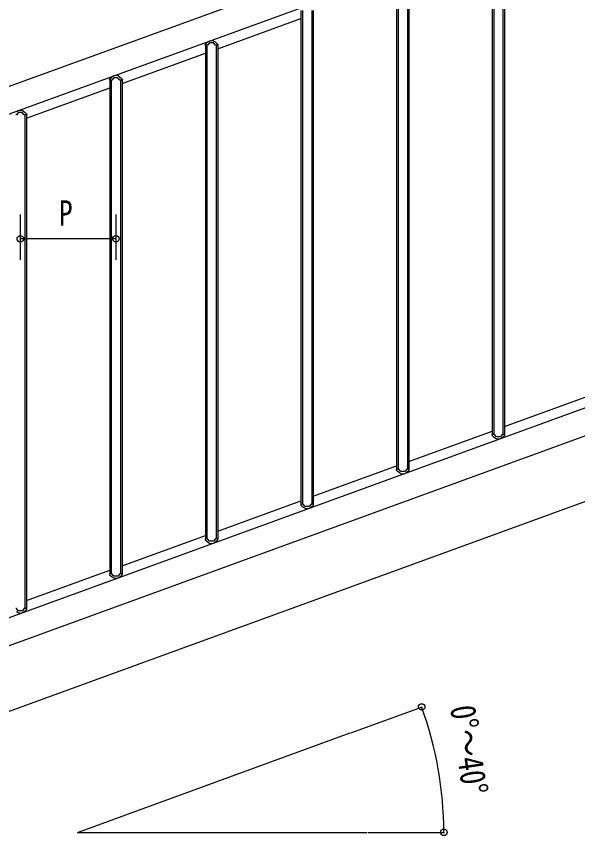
# Model space of a CAD drawing. Units: millimetres, scale not verified. Extents: x -4205 to 4205, y -2970 to 2970.
# Drawn here: x -2533 to -1805, y -1938 to -875 of the extents above; entities that cross this region are included whole.
import ezdxf
from ezdxf.enums import TextEntityAlignment as Align

# ---------------------------------------------------------------- set-up
doc = ezdxf.new("R2010")
doc.units = ezdxf.units.MM
doc.header["$LTSCALE"] = 12
doc.layers.add('0-4_YKK_A1', color=4, linetype='Continuous')
doc.layers.add('0-5_YKK_D', color=6, linetype='Continuous')
doc.styles.add('ＭＳ ゴシック', font='')
doc.styles.get('ＭＳ ゴシック').set_extended_font_data('MS Gothic')

msp = doc.modelspace()

# ---------------------------------------------------------------- linework, layer by layer
at = {"layer": '0-4_YKK_A1'}
for p, q in [((-2958.52, -1153.37), (-1111.06, -480.94)), ((-2840.93, -1074.38), (-1251.91, -496.03)), ((-1916.01, -777.53), (-1916.01, -1417.53)), ((-1914.01, -777.53), (-1914.01, -1417.53)), ((-1902.01, -777.53), (-1902.01, -1417.53)), ((-1900.01, -777.53), (-1900.01, -1417.53)), ((-2040.05, -822.67), (-2040.05, -1462.67)), ((-2038.05, -822.67), (-2038.05, -1462.67)), ((-2026.05, -822.67), (-2026.05, -1462.67)), ((-2024.05, -822.67), (-2024.05, -1462.67)), ((-2164.09, -867.82), (-2164.09, -1507.82)), ((-2162.09, -867.82), (-2162.09, -1507.82)), ((-2150.09, -867.82), (-2150.09, -1507.82)), ((-2148.09, -867.82), (-2148.09, -1507.82)), ((-2272.13, -917.38), (-2164.09, -878.05)), ((-2288.52, -912.76), (-2288.48, -912.09)), ((-2288.28, -912.97), (-2288.32, -912.97)), ((-2288.31, -911.74), (-2286.29, -909.98)), ((-2286.3, -912.97), (-2288.28, -912.97)), ((-2288.13, -912.97), (-2288.13, -1552.97)), ((-2286.04, -912.97), (-2286.3, -912.97)), ((-2286.29, -909.98), (-2285.25, -909.08)), ((-2286.13, -912.97), (-2286.13, -1552.97)), ((-2285.23, -912.97), (-2286.04, -912.97)), ((-2282.73, -909.97), (-2285.23, -912.97)), ((-2285.23, -912.97), (-2285.23, -912.97)), ((-2283.38, -910.75), (-2284.38, -911.95)), ((-2284.38, -911.95), (-2284.38, -911.95)), ((-2283.38, -910.75), (-2283.38, -910.75)), ((-2277.53, -909.97), (-2282.73, -909.97)), ((-2275.03, -912.97), (-2277.53, -909.97)), ((-2276.88, -910.75), (-2276.88, -910.75)), ((-2275.88, -911.95), (-2276.88, -910.75)), ((-2275.88, -911.95), (-2275.88, -911.95)), ((-2275.03, -912.97), (-2275.03, -912.97)), ((-2274.22, -912.97), (-2275.03, -912.97)), ((-2275.02, -909.08), (-2273.98, -909.98)), ((-2273.97, -912.97), (-2274.22, -912.97)), ((-2274.13, -912.97), (-2274.13, -1552.97)), ((-2273.98, -909.98), (-2271.96, -911.74)), ((-2271.99, -912.97), (-2273.97, -912.97)), ((-2272.13, -912.97), (-2272.13, -1552.97)), ((-2271.95, -912.97), (-2271.99, -912.97)), ((-2271.79, -912.09), (-2271.75, -912.76)), ((-2396.17, -962.52), (-2288.13, -923.2)), ((-2412.35, -956.89), (-2410.32, -955.13)), ((-2410.32, -955.13), (-2409.29, -954.23)), ((-2406.77, -955.11), (-2409.27, -958.11)), ((-2407.42, -955.9), (-2408.42, -957.1)), ((-2407.42, -955.9), (-2407.42, -955.89)), ((-2401.57, -955.11), (-2406.77, -955.11)), ((-2399.07, -958.11), (-2401.57, -955.11)), ((-2400.92, -955.9), (-2400.92, -955.89)), ((-2399.92, -957.1), (-2400.92, -955.9)), ((-2399.06, -954.23), (-2398.02, -955.13)), ((-2398.02, -955.13), (-2396, -956.89)), ((-2412.56, -957.9), (-2412.52, -957.23)), ((-2412.32, -958.11), (-2412.36, -958.11)), ((-2410.34, -958.11), (-2412.32, -958.11)), ((-2412.17, -958.11), (-2412.17, -1598.11)), ((-2410.08, -958.11), (-2410.34, -958.11)), ((-2410.17, -958.11), (-2410.17, -1598.11)), ((-2409.27, -958.11), (-2410.08, -958.11)), ((-2409.27, -958.11), (-2409.27, -958.11)), ((-2408.42, -957.1), (-2408.42, -957.09)), ((-2399.92, -957.1), (-2399.92, -957.09)), ((-2399.07, -958.11), (-2399.07, -958.11)), ((-2398.26, -958.11), (-2399.07, -958.11)), ((-2398.01, -958.11), (-2398.26, -958.11)), ((-2398.17, -958.11), (-2398.17, -1598.11)), ((-2396.03, -958.11), (-2398.01, -958.11)), ((-2396.17, -958.11), (-2396.17, -1598.11)), ((-2395.98, -958.11), (-2396.03, -958.11)), ((-2395.83, -957.23), (-2395.79, -957.9)), ((-2520.21, -1007.67), (-2412.17, -968.35)), ((-2533.31, -1003.26), (-2534.12, -1003.26)), ((-2530.81, -1000.26), (-2533.31, -1003.26)), ((-2533.31, -1003.26), (-2533.31, -1003.26)), ((-2531.46, -1001.04), (-2532.46, -1002.24)), ((-2532.46, -1002.24), (-2532.46, -1002.24)), ((-2531.46, -1001.04), (-2531.46, -1001.04)), ((-2525.61, -1000.26), (-2530.81, -1000.26)), ((-2523.11, -1003.26), (-2525.61, -1000.26)), ((-2524.96, -1001.04), (-2524.96, -1001.04)), ((-2523.96, -1002.24), (-2524.96, -1001.04)), ((-2523.96, -1002.24), (-2523.96, -1002.24)), ((-2523.11, -1003.26), (-2523.11, -1003.26)), ((-2522.3, -1003.26), (-2523.11, -1003.26)), ((-2523.09, -999.37), (-2522.06, -1000.27)), ((-2522.05, -1003.26), (-2522.3, -1003.26)), ((-2522.21, -1003.26), (-2522.21, -1643.26)), ((-2522.06, -1000.27), (-2520.04, -1002.03)), ((-2520.07, -1003.26), (-2522.05, -1003.26)), ((-2520.21, -1003.26), (-2520.21, -1643.26)), ((-2520.02, -1003.26), (-2520.07, -1003.26)), ((-2519.87, -1002.38), (-2519.82, -1003.05)), ((-2953.05, -1804.4), (-1105.58, -1131.98)), ((-2528.21, -1132.26), (-2528.21, -1191.33)), ((-2404.17, -1132.26), (-2404.17, -1191.33)), ((-2941.41, -1836.35), (-1093.97, -1163.93)), ((-2825.81, -1879.41), (-1238.3, -1301.6)), ((-1900.01, -1407.29), (-1791.98, -1367.97)), ((-2024.05, -1452.44), (-1916.01, -1413.12)), ((-1916.4, -1417.74), (-1916.36, -1418.41)), ((-1916.16, -1417.53), (-1916.2, -1417.53)), ((-1916.19, -1418.76), (-1914.17, -1420.51)), ((-1914.18, -1417.53), (-1916.16, -1417.53)), ((-1913.92, -1417.53), (-1914.18, -1417.53)), ((-1914.17, -1420.51), (-1913.13, -1421.41)), ((-1913.11, -1417.53), (-1913.92, -1417.53)), ((-1910.61, -1420.53), (-1913.11, -1417.53)), ((-1913.11, -1417.53), (-1913.11, -1417.53)), ((-1905.41, -1420.53), (-1910.61, -1420.53)), ((-1902.91, -1417.53), (-1905.41, -1420.53)), ((-1902.91, -1417.53), (-1902.91, -1417.53)), ((-1902.11, -1417.53), (-1902.91, -1417.53)), ((-1902.9, -1421.41), (-1901.86, -1420.51)), ((-1901.85, -1417.53), (-1902.11, -1417.53)), ((-1901.86, -1420.51), (-1899.84, -1418.76)), ((-1899.87, -1417.53), (-1901.85, -1417.53)), ((-1899.83, -1417.53), (-1899.87, -1417.53)), ((-1899.67, -1418.41), (-1899.63, -1417.74)), ((-2148.09, -1497.59), (-2040.05, -1458.26)), ((-2040.44, -1462.89), (-2040.4, -1463.56)), ((-2040.2, -1462.67), (-2040.24, -1462.67)), ((-2040.23, -1463.9), (-2038.21, -1465.66)), ((-2038.22, -1462.67), (-2040.2, -1462.67)), ((-2037.96, -1462.67), (-2038.22, -1462.67)), ((-2038.21, -1465.66), (-2037.17, -1466.56)), ((-2037.15, -1462.67), (-2037.96, -1462.67)), ((-2034.65, -1465.67), (-2037.15, -1462.67)), ((-2037.15, -1462.67), (-2037.15, -1462.67)), ((-2029.45, -1465.67), (-2034.65, -1465.67)), ((-2026.95, -1462.67), (-2029.45, -1465.67)), ((-2026.95, -1462.67), (-2026.95, -1462.67)), ((-2026.15, -1462.67), (-2026.95, -1462.67)), ((-2026.94, -1466.56), (-2025.9, -1465.66)), ((-2025.89, -1462.67), (-2026.15, -1462.67)), ((-2025.9, -1465.66), (-2023.88, -1463.9)), ((-2023.91, -1462.67), (-2025.89, -1462.67)), ((-2023.87, -1462.67), (-2023.91, -1462.67)), ((-2023.71, -1463.56), (-2023.67, -1462.89)), ((-2272.13, -1542.73), (-2164.09, -1503.41)), ((-2164.48, -1508.03), (-2164.44, -1508.7)), ((-2164.24, -1507.82), (-2164.28, -1507.82)), ((-2162.26, -1507.82), (-2164.24, -1507.82)), ((-2162, -1507.82), (-2162.26, -1507.82)), ((-2161.19, -1507.82), (-2162, -1507.82)), ((-2158.69, -1510.82), (-2161.19, -1507.82)), ((-2161.19, -1507.82), (-2161.19, -1507.82)), ((-2150.99, -1507.82), (-2153.49, -1510.82)), ((-2150.99, -1507.82), (-2150.99, -1507.82)), ((-2150.18, -1507.82), (-2150.99, -1507.82)), ((-2149.93, -1507.82), (-2150.18, -1507.82)), ((-2147.95, -1507.82), (-2149.93, -1507.82)), ((-2147.91, -1507.82), (-2147.95, -1507.82)), ((-2147.75, -1508.7), (-2147.71, -1508.03)), ((-2164.27, -1509.05), (-2162.25, -1510.81)), ((-2162.25, -1510.81), (-2161.21, -1511.71)), ((-2153.49, -1510.82), (-2158.69, -1510.82)), ((-2150.98, -1511.71), (-2149.94, -1510.81)), ((-2149.94, -1510.81), (-2147.92, -1509.05)), ((-2396.17, -1587.88), (-2288.13, -1548.56)), ((-2288.52, -1553.18), (-2288.48, -1553.85)), ((-2288.28, -1552.97), (-2288.32, -1552.97)), ((-2288.31, -1554.2), (-2286.29, -1555.95)), ((-2286.3, -1552.97), (-2288.28, -1552.97)), ((-2286.04, -1552.97), (-2286.3, -1552.97)), ((-2286.29, -1555.95), (-2285.25, -1556.85)), ((-2285.23, -1552.97), (-2286.04, -1552.97)), ((-2282.73, -1555.97), (-2285.23, -1552.97)), ((-2285.23, -1552.97), (-2285.23, -1552.97)), ((-2277.53, -1555.97), (-2282.73, -1555.97)), ((-2275.03, -1552.97), (-2277.53, -1555.97)), ((-2275.03, -1552.97), (-2275.03, -1552.97)), ((-2274.22, -1552.97), (-2275.03, -1552.97)), ((-2275.02, -1556.85), (-2273.98, -1555.95)), ((-2273.97, -1552.97), (-2274.22, -1552.97)), ((-2273.98, -1555.95), (-2271.96, -1554.2)), ((-2271.99, -1552.97), (-2273.97, -1552.97)), ((-2271.95, -1552.97), (-2271.99, -1552.97)), ((-2271.79, -1553.85), (-2271.75, -1553.18)), ((-2520.21, -1633.03), (-2412.17, -1593.7)), ((-2412.56, -1598.33), (-2412.52, -1599)), ((-2412.32, -1598.11), (-2412.36, -1598.11)), ((-2412.35, -1599.34), (-2410.32, -1601.1)), ((-2410.34, -1598.11), (-2412.32, -1598.11)), ((-2410.08, -1598.11), (-2410.34, -1598.11)), ((-2410.32, -1601.1), (-2409.29, -1602)), ((-2409.27, -1598.11), (-2410.08, -1598.11)), ((-2406.77, -1601.11), (-2409.27, -1598.11)), ((-2409.27, -1598.11), (-2409.27, -1598.11)), ((-2401.57, -1601.11), (-2406.77, -1601.11)), ((-2399.07, -1598.11), (-2401.57, -1601.11)), ((-2399.07, -1598.11), (-2399.07, -1598.11)), ((-2398.26, -1598.11), (-2399.07, -1598.11)), ((-2399.06, -1602), (-2398.02, -1601.1)), ((-2398.01, -1598.11), (-2398.26, -1598.11)), ((-2398.02, -1601.1), (-2396, -1599.34)), ((-2396.03, -1598.11), (-2398.01, -1598.11)), ((-2395.98, -1598.11), (-2396.03, -1598.11)), ((-2395.83, -1599), (-2395.79, -1598.33)), ((-2533.31, -1643.26), (-2534.12, -1643.26)), ((-2530.81, -1646.26), (-2533.31, -1643.26)), ((-2533.31, -1643.26), (-2533.31, -1643.26)), ((-2525.61, -1646.26), (-2530.81, -1646.26)), ((-2523.11, -1643.26), (-2525.61, -1646.26)), ((-2523.11, -1643.26), (-2523.11, -1643.26)), ((-2522.3, -1643.26), (-2523.11, -1643.26)), ((-2523.09, -1647.15), (-2522.06, -1646.25)), ((-2522.05, -1643.26), (-2522.3, -1643.26)), ((-2522.06, -1646.25), (-2520.04, -1644.49)), ((-2520.07, -1643.26), (-2522.05, -1643.26)), ((-2520.02, -1643.26), (-2520.07, -1643.26)), ((-2519.87, -1644.14), (-2519.82, -1643.47)), ((-2454.15, -1933.42), (-2100.2, -1804.59)), ((-2454.15, -1933.42), (-2078.1, -1933.42))]:
    msp.add_line(p, q, dxfattribs=at)
for centre, radius, start, end in [((-2288.32, -912.77), 0.2, 176.5, 270), ((-2287.98, -912.12), 0.5, 131, 176.5), ((-2280.13, -914.97), 7.8, 49, 131), ((-2272.29, -912.12), 0.5, 3.5, 49), ((-2271.95, -912.77), 0.2, 270, 3.5), ((-2404.17, -960.11), 7.8, 49, 131), ((-2412.36, -957.91), 0.2, 176.5, 270), ((-2412.02, -957.26), 0.5, 131, 176.5), ((-2396.33, -957.26), 0.5, 3.5, 49), ((-2395.98, -957.91), 0.2, 270, 3.5), ((-2528.21, -1005.26), 7.8, 49, 131), ((-2520.36, -1002.41), 0.5, 3.5, 49), ((-2520.02, -1003.06), 0.2, 270, 3.5), ((-1916.2, -1417.73), 0.2, 90, 183.5), ((-1915.86, -1418.38), 0.5, 183.5, 229), ((-1908.01, -1415.53), 7.8, 229, 311), ((-1900.17, -1418.38), 0.5, 311, 356.5), ((-1899.83, -1417.73), 0.2, 356.5, 90), ((-2040.24, -1462.87), 0.2, 90, 183.5), ((-2039.9, -1463.53), 0.5, 183.5, 229), ((-2024.21, -1463.53), 0.5, 311, 356.5), ((-2023.87, -1462.87), 0.2, 356.5, 90), ((-2032.05, -1460.67), 7.8, 229, 311), ((-2164.28, -1508.02), 0.2, 90, 183.5), ((-2147.91, -1508.02), 0.2, 356.5, 90), ((-2163.94, -1508.67), 0.5, 183.5, 229), ((-2156.09, -1505.82), 7.8, 229, 311), ((-2148.25, -1508.67), 0.5, 311, 356.5), ((-2288.32, -1553.17), 0.2, 90, 183.5), ((-2287.98, -1553.82), 0.5, 183.5, 229), ((-2280.13, -1550.97), 7.8, 229, 311), ((-2272.29, -1553.82), 0.5, 311, 356.5), ((-2271.95, -1553.17), 0.2, 356.5, 90), ((-2412.36, -1598.31), 0.2, 90, 183.5), ((-2412.02, -1598.97), 0.5, 183.5, 229), ((-2404.17, -1596.11), 7.8, 229, 311), ((-2396.33, -1598.97), 0.5, 311, 356.5), ((-2395.98, -1598.31), 0.2, 356.5, 90), ((-2520.36, -1644.11), 0.5, 311, 356.5), ((-2520.02, -1643.46), 0.2, 356.5, 90), ((-2528.21, -1641.26), 7.8, 229, 311)]:
    msp.add_arc(centre, radius, start, end, dxfattribs=at)
at = {"layer": '0-5_YKK_D'}
for p, q in [((-2404.17, -1163.73), (-2528.21, -1163.73)), ((-2099.26, -1804.25), (-2006.57, -1770.51)), ((-2077.1, -1933.42), (-1977.85, -1933.42))]:
    msp.add_line(p, q, dxfattribs=at)
for centre in [(-2528.21, -1163.73), (-2404.17, -1163.73), (-2007.51, -1770.85), (-1978.85, -1933.42)]:
    msp.add_circle(centre, 4.25, dxfattribs=at)
msp.add_arc((-2454.15, -1933.42), 475.3, 0, 20, dxfattribs=at)

# ---------------------------------------------------------------- texts
at = {"layer": '0-5_YKK_D', "style": 'ＭＳ ゴシック', "width": 0.8}
msp.add_text('P', height=32.99, dxfattribs=at).set_placement((-2478.19, -1156.73), align=Align.BOTTOM_LEFT)
msp.add_text('0°～40°', height=32.99, rotation=278.25, dxfattribs=at).set_placement((-1980.37, -1772.56), align=Align.BOTTOM_LEFT)

doc.saveas('drawing.dxf')
